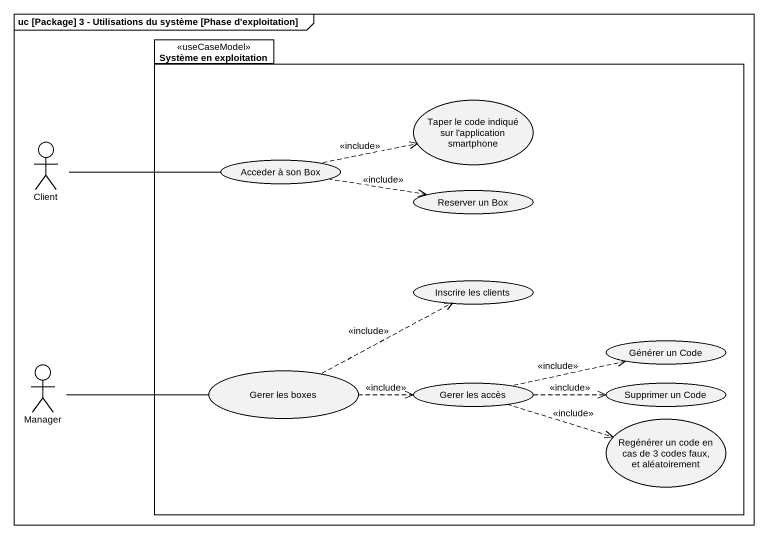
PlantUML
@startuml
mainframe uc [Package] 3 - Utilisations du système [Phase d'exploitation]
package "Système en exploitation" as Système_en_exploitation <<useCaseModel>> {
  usecase "Taper le code indiqué sur l'application smartphone" as Taper_le_code_indiqué_sur_l
  usecase "Acceder à son Box" as Acceder_à_son_Box
  usecase "Reserver un Box" as Reserver_un_Box
  usecase "Inscrire les clients" as Inscrire_les_clients
  usecase "Gerer les boxes" as Gerer_les_boxes
  usecase "Générer un Code" as Générer_un_Code
  usecase "Gerer les accès" as Gerer_les_accès
  usecase "Supprimer un Code" as Supprimer_un_Code
  usecase "Regénérer un code en cas de 3 codes faux, et aléatoirement" as Regénérer_un_code_en_cas_de
}
actor Client
actor Manager
Acceder_à_son_Box .right.> Taper_le_code_indiqué_sur_l : <<include>>
Acceder_à_son_Box -left- Client
Acceder_à_son_Box .right.> Reserver_un_Box : <<include>>
Gerer_les_boxes .right.> Inscrire_les_clients : <<include>>
Gerer_les_boxes -left- Manager
Gerer_les_boxes .right.> Gerer_les_accès : <<include>>
Gerer_les_accès .right.> Générer_un_Code : <<include>>
Gerer_les_accès .right.> Supprimer_un_Code : <<include>>
Gerer_les_accès .right.> Regénérer_un_code_en_cas_de : <<include>>
@enduml
